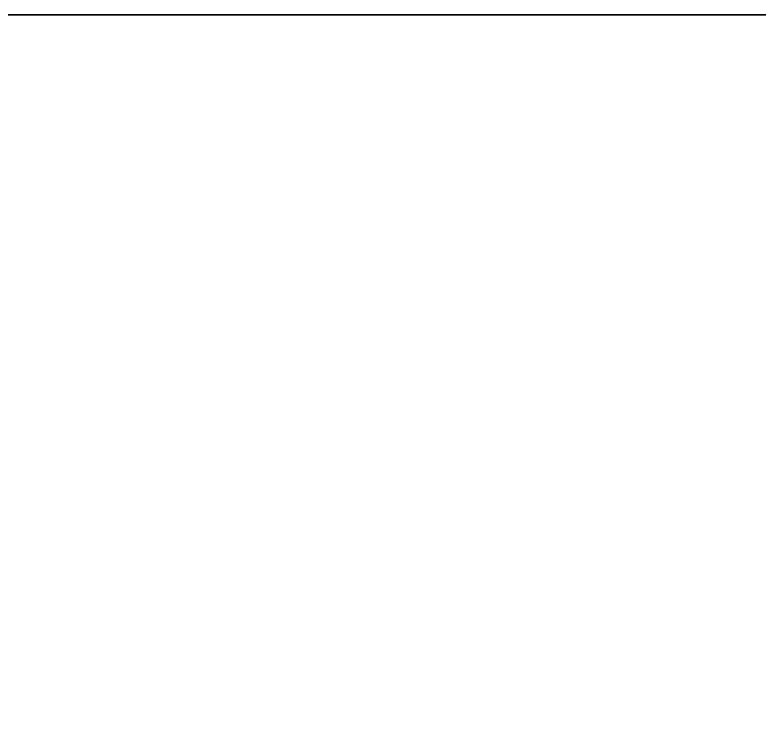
# Model space of a CAD drawing. Extents: x -80 to 2901, y -3352 to 80.
# Drawn here: x 1468.536 to 1473.173, y -2904.382 to -2900 of the extents above; entities that cross this region are included whole.
import ezdxf

# ---------------------------------------------------------------- set-up
doc = ezdxf.new("R2010")
doc.units = 0

# ---------------------------------------------------------------- blocks, each defined once
blk = doc.blocks.new('cocina Juan v2.bajo 2p gola 72x18.Door Std (doble) [1] (1)', base_point=(1.5, 0, 808))
at = {"layer": 'blanco', "color": 0}
for points in [[(248.5, 0, 808), (1.5, 0, 808), (1.5, 18, 808), (248.5, 18, 808)], [(1.5, 18), (1.5, 0), (248.5, 0), (248.5, 18)]]:
    blk.add_3dface(points, dxfattribs=at)
at = {"layer": 'Blanco', "color": 0}
blk.add_3dface([(1.5, 0, 808), (248.5, 0, 808), (248.5, 0), (1.5, 0)], dxfattribs=at)
blk = doc.blocks.new('cocina Juan v2.bajo 2p gola 72x18.Door Std (doble) [1]')
at = {"layer": 'Blanco'}
blk.add_blockref('cocina Juan v2.bajo 2p gola 72x18.Door Std (doble) [1] (1)', (1.5, 0, 808), dxfattribs=at)
blk = doc.blocks.new('cocina Juan v2.bajo 2p gola 72x18')
at = {"layer": 'cocina Juan v2.bajo 2p gola 72x18.Door Std (doble) [1]'}
blk.add_blockref('cocina Juan v2.bajo 2p gola 72x18.Door Std (doble) [1]', (0, 0), dxfattribs=at)

msp = doc.modelspace()

# ---------------------------------------------------------------- block references
at = {"rotation": 180}
msp.add_blockref('cocina Juan v2.bajo 2p gola 72x18', (1506, -2900, 100), dxfattribs=at)

doc.saveas('drawing.dxf')
